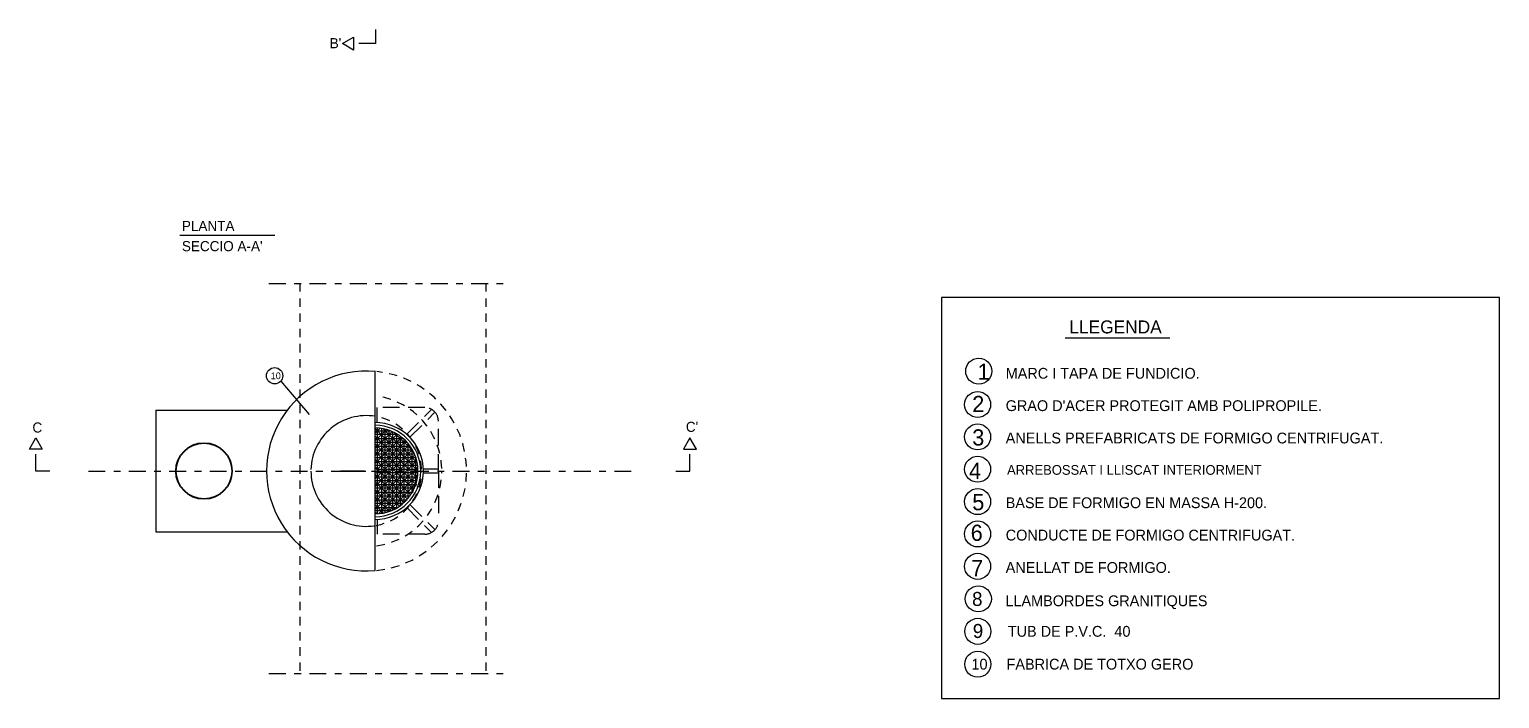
# Model space of a CAD drawing. Extents: x 13.3 to 35.6, y 5.3 to 28.2.
# Drawn here: x 13.78 to 35.58, y 5.32 to 15.25 of the extents above; entities that cross this region are included whole.
import ezdxf

# ---------------------------------------------------------------- set-up
doc = ezdxf.new("R2010")
doc.units = 0
doc.header["$LTSCALE"] = 0.5
doc.header["$MEASUREMENT"] = 0
doc.linetypes.add('DASHDOT', pattern=[1, 0.5, -0.25, 0, -0.25])
doc.linetypes.add('HIDDEN', pattern=[0.375, 0.25, -0.125])
doc.layers.get('0').update_dxf_attribs({"linetype": 'CONTINUOUS'})
doc.layers.add('BASE', color=2, linetype='HIDDEN')
doc.layers.add('TAPA', color=7, linetype='CONTINUOUS')
doc.styles.add('LEROY', font='leroy')

# ---------------------------------------------------------------- blocks, each defined once
blk = doc.blocks.new('RECTANG')
for p, q in [((1, 1), (0, 1)), ((0, 1), (0, 0)), ((1, 0), (1, 1)), ((0, 0), (1, 0))]:
    blk.add_line(p, q)
blk = doc.blocks.new('*X11')
at = {"color": 0}
for p, q in [((21.081, 21.534), (21.12, 21.572)), ((21.4, 21.253), (21.081, 21.572)), ((21.081, 21.477), (21.167, 21.563)), ((21.081, 21.42), (21.208, 21.548)), ((21.081, 21.364), (21.246, 21.529)), ((21.395, 21.201), (21.081, 21.515)), ((21.081, 21.307), (21.279, 21.505)), ((21.097, 21.266), (21.309, 21.479)), ((21.394, 21.315), (21.14, 21.569)), ((21.365, 21.401), (21.226, 21.539)), ((21.384, 21.156), (21.081, 21.459)), ((21.081, 21.194), (21.335, 21.448)), ((21.081, 21.138), (21.358, 21.414)), ((21.368, 21.115), (21.081, 21.402)), ((21.081, 21.081), (21.376, 21.376)), ((21.347, 21.079), (21.081, 21.345)), ((21.081, 21.024), (21.39, 21.334)), ((21.323, 21.047), (21.081, 21.289)), ((21.081, 20.968), (21.399, 21.285)), ((21.295, 21.019), (21.081, 21.232)), ((21.263, 20.994), (21.081, 21.176)), ((21.107, 20.938), (21.399, 21.229)), ((21.178, 20.952), (21.385, 21.159)), ((21.228, 20.972), (21.081, 21.119)), ((21.188, 20.955), (21.081, 21.063)), ((21.144, 20.943), (21.081, 21.006)), ((21.094, 20.937), (21.081, 20.949))]:
    blk.add_line(p, q, dxfattribs=at)
blk = doc.blocks.new('MEDTAPA', base_point=(21.081, 21.255))
at = {"color": 0}
for p, q in [((21.081, 21.554), (21.193, 21.554)), ((21.081, 21.497), (21.289, 21.497)), ((21.099, 21.261), (21.099, 21.574)), ((21.156, 20.946), (21.156, 21.565)), ((21.213, 20.965), (21.213, 21.546)), ((21.27, 21), (21.27, 21.512)), ((21.081, 21.44), (21.341, 21.44)), ((21.081, 21.383), (21.373, 21.383)), ((21.327, 21.05), (21.327, 21.458)), ((21.081, 21.326), (21.392, 21.326)), ((21.094, 21.269), (21.4, 21.269)), ((21.384, 21.14), (21.384, 21.355)), ((21.081, 21.212), (21.397, 21.212)), ((21.081, 21.155), (21.39, 21.155)), ((21.099, 20.937), (21.099, 21.247)), ((21.081, 21.098), (21.363, 21.098)), ((21.081, 21.041), (21.319, 21.041)), ((21.081, 20.984), (21.244, 20.984))]:
    blk.add_line(p, q, dxfattribs=at)
at = {"layer": 'BASE'}
for p, q in [((21.096, 21.614), (21.096, 21.725)), ((21.316, 21.527), (21.5, 21.711)), ((21.34, 21.505), (21.523, 21.688)), ((21.551, 21.256), (21.551, 21.406)), ((21.44, 21.27), (21.551, 21.27)), ((21.44, 21.241), (21.551, 21.241)), ((21.551, 21.255), (21.551, 21.105)), ((21.316, 20.984), (21.5, 20.8)), ((21.34, 21.006), (21.523, 20.823)), ((21.096, 20.897), (21.096, 20.786))]:
    blk.add_line(p, q, dxfattribs=at)
for points in [[(21.551, 21.256), (21.551, 21.625, 0.414214), (21.451, 21.725), (21.081, 21.725)], [(21.551, 21.255), (21.551, 20.886, -0.414214), (21.451, 20.786), (21.081, 20.786)]]:
    blk.add_lwpolyline(points, format="xyb", dxfattribs=at)
at = {"layer": 'TAPA'}
for p, q in [((21.084, 21.527), (21.246, 21.527)), ((21.13, 21.57), (21.13, 20.943)), ((21.187, 20.958), (21.187, 21.555)), ((21.24, 21.53), (21.24, 20.983)), ((21.298, 21.026), (21.298, 21.487)), ((21.084, 21.469), (21.317, 21.469)), ((21.084, 21.413), (21.357, 21.413)), ((21.354, 21.416), (21.354, 21.091)), ((21.084, 21.355), (21.385, 21.355)), ((21.084, 21.299), (21.394, 21.299)), ((21.084, 21.185), (21.391, 21.185)), ((21.099, 21.245), (21.397, 21.245)), ((21.084, 21.131), (21.375, 21.131)), ((21.084, 21.072), (21.342, 21.072)), ((21.084, 21.017), (21.289, 21.017)), ((21.084, 20.961), (21.2, 20.961))]:
    blk.add_line(p, q, dxfattribs=at)
blk.add_lwpolyline([(21.081, 20.937, 1), (21.081, 21.574), (21.081, 21.274, -1), (21.081, 21.237)], format="xyb", close=True, dxfattribs=at)
for radius in [0.359, 0.339]:
    blk.add_arc((21.081, 21.255), radius, 270, 90, dxfattribs=at)
blk.add_blockref('*X11', (0, 0), dxfattribs=at)

msp = doc.modelspace()

# ---------------------------------------------------------------- linework, layer by layer
at = {"linetype": 'DASHDOT'}
for p, q in [((18.914, 15.25), (18.914, 15.04)), ((18.914, 15.04), (18.584, 15.04)), ((17.334, 11.481), (20.904, 11.481)), ((13.876, 8.7), (13.876, 9.03)), ((23.576, 8.7), (23.576, 9.03)), ((14.086, 8.7), (13.876, 8.7)), ((14.656, 8.7), (22.796, 8.7)), ((23.366, 8.7), (23.576, 8.7)), ((17.334, 5.696), (20.904, 5.696))]:
    msp.add_line(p, q, dxfattribs=at)
for p, q in [((16.012, 12.2), (17.072, 12.2)), ((17.072, 12.2), (17.422, 12.2)), ((29.139, 10.677), (30.691, 10.677)), ((17.508, 10.031), (17.928, 9.539)), ((18.906, 10.177), (18.906, 7.222)), ((15.655, 9.6), (17.603, 9.6)), ((15.655, 9.6), (15.655, 7.8)), ((18.752, 8.7), (18.392, 8.7)), ((18.401, 8.7), (18.761, 8.7)), ((18.408, 8.7), (18.768, 8.7)), ((15.655, 7.8), (17.603, 7.8))]:
    msp.add_line(p, q)
at = {"linetype": 'HIDDEN'}
for p, q in [((17.789, 11.485), (17.789, 5.681)), ((20.55, 11.485), (20.55, 5.681))]:
    msp.add_line(p, q, dxfattribs=at)
for points in [[(18.424, 15.04), (18.589, 15.135), (18.589, 14.944)], [(13.876, 9.19), (13.972, 9.025), (13.781, 9.025)], [(23.576, 9.19), (23.481, 9.025), (23.672, 9.025)]]:
    msp.add_lwpolyline(points, close=True)
for centre, radius in [((27.859, 10.181), 0.193), ((17.418, 10.112), 0.121), ((27.843, 9.686), 0.193), ((27.843, 9.206), 0.193), ((16.37, 8.7), 0.419), ((16.37, 8.7), 0.412), ((27.843, 8.726), 0.193), ((27.843, 8.246), 0.193), ((27.843, 7.766), 0.193), ((27.843, 7.286), 0.193), ((27.853, 6.804), 0.193), ((27.845, 6.322), 0.193), ((27.845, 5.834), 0.193)]:
    msp.add_circle(centre, radius)
at = {"color": 1}
for centre, radius, start, end in [((18.781, 8.7), 1.483, 84.8655, 274.9722), ((18.777, 8.7), 0.821, 180, 278.0172)]:
    msp.add_arc(centre, radius, start, end, dxfattribs=at)
at = {"linetype": 'HIDDEN'}
for centre, radius, start, end in [((18.781, 8.7), 1.483, 275.6204, 84.1965), ((18.777, 8.7), 1.121, 1.9767, 81.2599), ((18.777, 8.7), 0.821, 1.9767, 80.4475), ((18.777, 8.7), 0.821, 280.2056, 0), ((18.777, 8.7), 1.121, 277.8491, 0)]:
    msp.add_arc(centre, radius, start, end, dxfattribs=at)
at = {"color": 1, "linetype": 'Continuous'}
msp.add_arc((18.777, 8.7), 0.821, 81.004, 178.4318, dxfattribs=at)

# ---------------------------------------------------------------- block references
for name, p, xscale, yscale, zscale in [('RECTANG', (27.308, 5.324), 8.275407434535799, 5.947725674845384, 8.275407434535799), ('MEDTAPA', (18.906, 8.7), 2, 2, 2)]:
    msp.add_blockref(name, p, dxfattribs=dict(xscale=xscale, yscale=yscale, zscale=zscale))

# ---------------------------------------------------------------- texts
at = {"style": 'LEROY'}
for s, height, p in [("B'", 0.15, (18.234, 14.97)), ('PLANTA', 0.15, (16.042, 12.26)), ("SECCIO A-A'", 0.15, (16.042, 11.96)), ('LLEGENDA', 0.192, (29.203, 10.741)), ('1', 0.24, (27.843, 10.053)), ('10', 0.1, (17.36, 10.062)), ('MARC I TAPA DE FUNDICIO.', 0.16, (28.259, 10.069)), ('2', 0.24, (27.763, 9.574)), ("GRAO D'ACER PROTEGIT AMB POLIPROPILE.", 0.16, (28.259, 9.589)), ('C', 0.15, (13.826, 9.27)), ("C'", 0.15, (23.516, 9.28)), ('3', 0.24, (27.763, 9.078)), ('ANELLS PREFABRICATS DE FORMIGO CENTRIFUGAT.', 0.16, (28.259, 9.109)), ('4', 0.24, (27.715, 8.582)), ('ARREBOSSAT I LLISCAT INTERIORMENT', 0.144, (28.279, 8.644)), ('5', 0.24, (27.763, 8.118)), ('BASE DE FORMIGO EN MASSA H-200.', 0.16, (28.259, 8.149)), ('6', 0.24, (27.74, 7.664)), ('CONDUCTE DE FORMIGO CENTRIFUGAT.', 0.16, (28.259, 7.669)), ('7', 0.24, (27.747, 7.14)), ('ANELLAT DE FORMIGO.', 0.16, (28.259, 7.189)), ('8', 0.208, (27.76, 6.698)), ('LLAMBORDES GRANITIQUES', 0.16, (28.255, 6.695)), ('9', 0.208, (27.771, 6.223)), ('TUB DE P.V.C.  40', 0.16, (28.29, 6.242)), ('10', 0.16, (27.752, 5.755)), ('FABRICA DE TOTXO GERO', 0.16, (28.272, 5.755))]:
    msp.add_text(s, height=height, dxfattribs=at).set_placement(p)

doc.saveas('drawing.dxf')
